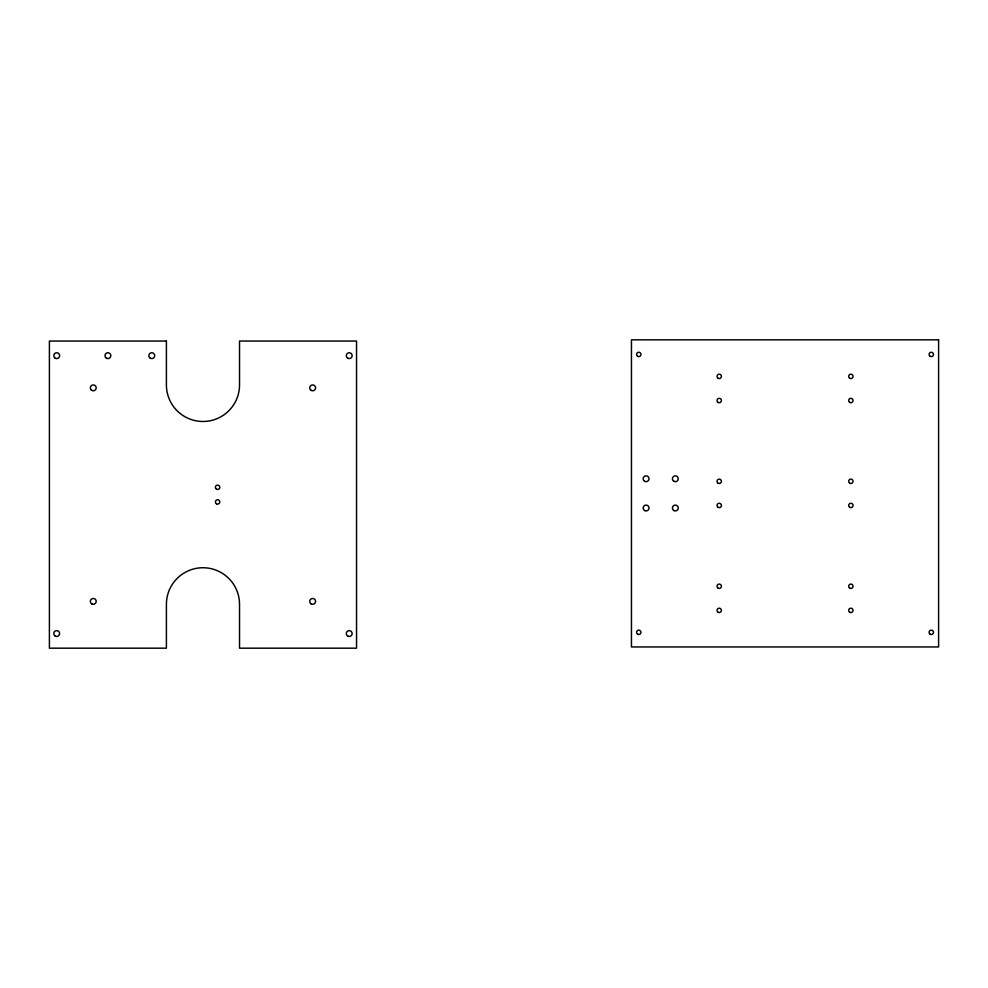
<?xml version="1.0" encoding="UTF-8"?>
<svg xmlns="http://www.w3.org/2000/svg" width="988" height="988" viewBox="0 0 988 988"><rect width="100%" height="100%" fill="white"/><g stroke="black" fill="none" stroke-linecap="round" stroke-linejoin="round"><path stroke-width="1.48" d="M938.6 339.823L631.456 339.823L631.456 646.955L938.6 646.955L938.6 339.823M166.404 341.045L49.4 341.045L49.4 648.177L166.404 648.177L166.404 604.298A36.568 36.568 0 0 1 202.972 567.742A36.568 36.568 0 0 1 239.528 604.298L239.528 648.177L356.545 648.177L356.545 341.045L239.528 341.045L239.528 384.925A36.568 36.568 0 0 1 202.972 421.481A36.568 36.568 0 0 1 166.404 384.925L166.404 341.045M930.19 356.347A2.198 2.198 0 0 0 933.487 354.445A2.198 2.198 0 0 0 930.19 352.543A2.198 2.198 0 0 0 930.19 356.347M637.68 356.347A2.198 2.198 0 0 0 640.965 354.445A2.198 2.198 0 0 0 637.68 352.543A2.198 2.198 0 0 0 637.68 356.347M637.68 634.234A2.198 2.198 0 0 0 640.965 632.332A2.198 2.198 0 0 0 637.68 630.43A2.198 2.198 0 0 0 637.68 634.234M930.19 634.234A2.198 2.198 0 0 0 933.487 632.332A2.198 2.198 0 0 0 930.19 630.43A2.198 2.198 0 0 0 930.19 634.234M849.754 378.281A2.198 2.198 0 0 0 853.039 376.379A2.198 2.198 0 0 0 849.754 374.489A2.198 2.198 0 0 0 849.754 378.281M849.754 402.412A2.198 2.198 0 0 0 853.039 400.511A2.198 2.198 0 0 0 849.754 398.621A2.198 2.198 0 0 0 849.754 402.412M718.115 402.412A2.198 2.198 0 0 0 721.413 400.511A2.198 2.198 0 0 0 718.115 398.621A2.198 2.198 0 0 0 718.115 402.412M718.115 378.281A2.198 2.198 0 0 0 721.413 376.379A2.198 2.198 0 0 0 718.115 374.489A2.198 2.198 0 0 0 718.115 378.281M718.115 483.218A2.198 2.198 0 0 0 721.413 481.317A2.198 2.198 0 0 0 718.115 479.427A2.198 2.198 0 0 0 718.115 483.218M849.754 483.218A2.198 2.198 0 0 0 853.039 481.317A2.198 2.198 0 0 0 849.754 479.427A2.198 2.198 0 0 0 849.754 483.218M849.754 507.35A2.198 2.198 0 0 0 853.039 505.461A2.198 2.198 0 0 0 849.754 503.559A2.198 2.198 0 0 0 849.754 507.35M718.115 507.35A2.198 2.198 0 0 0 721.413 505.461A2.198 2.198 0 0 0 718.115 503.559A2.198 2.198 0 0 0 718.115 507.35M718.115 588.156A2.198 2.198 0 0 0 721.413 586.267A2.198 2.198 0 0 0 718.115 584.365A2.198 2.198 0 0 0 718.115 588.156M718.115 612.288A2.198 2.198 0 0 0 721.413 610.399A2.198 2.198 0 0 0 718.115 608.497A2.198 2.198 0 0 0 718.115 612.288M849.754 588.156A2.198 2.198 0 0 0 853.039 586.267A2.198 2.198 0 0 0 849.754 584.365A2.198 2.198 0 0 0 849.754 588.156M849.754 612.288A2.198 2.198 0 0 0 853.039 610.399A2.198 2.198 0 0 0 849.754 608.497A2.198 2.198 0 0 0 849.754 612.288M644.621 481.292A2.927 2.927 0 0 0 649.017 478.76A2.927 2.927 0 0 0 644.621 476.228A2.927 2.927 0 0 0 644.621 481.292M673.878 481.292A2.927 2.927 0 0 0 678.262 478.76A2.927 2.927 0 0 0 673.878 476.228A2.927 2.927 0 0 0 673.878 481.292M673.878 510.549A2.927 2.927 0 0 0 678.262 508.017A2.927 2.927 0 0 0 673.878 505.486A2.927 2.927 0 0 0 673.878 510.549M644.621 510.549A2.927 2.927 0 0 0 649.017 508.017A2.927 2.927 0 0 0 644.621 505.486A2.927 2.927 0 0 0 644.621 510.549M54.649 357.742A2.927 2.927 0 0 0 59.539 356.421A2.927 2.927 0 0 0 55.958 352.839A2.927 2.927 0 0 0 54.649 357.742M106.445 358.199A2.927 2.927 0 0 0 110.829 355.668A2.927 2.927 0 0 0 106.445 353.136A2.927 2.927 0 0 0 106.445 358.199M150.312 358.199A2.927 2.927 0 0 0 154.708 355.668A2.927 2.927 0 0 0 150.312 353.136A2.927 2.927 0 0 0 150.312 358.199M347.764 358.199A2.927 2.927 0 0 0 352.148 355.668A2.927 2.927 0 0 0 347.764 353.136A2.927 2.927 0 0 0 347.764 358.199M311.195 390.384A2.927 2.927 0 0 0 315.592 387.839A2.927 2.927 0 0 0 311.195 385.308A2.927 2.927 0 0 0 311.195 390.384M91.205 389.914A2.927 2.927 0 0 0 96.108 388.605A2.927 2.927 0 0 0 92.514 385.024A2.927 2.927 0 0 0 91.205 389.914M55.254 636.087A2.927 2.927 0 0 0 59.638 633.555A2.927 2.927 0 0 0 55.254 631.023A2.927 2.927 0 0 0 55.254 636.087M91.81 603.915A2.927 2.927 0 0 0 96.207 601.383A2.927 2.927 0 0 0 91.81 598.851A2.927 2.927 0 0 0 91.81 603.915M216.496 489.196A2.198 2.198 0 0 0 219.793 487.294A2.198 2.198 0 0 0 216.496 485.404A2.198 2.198 0 0 0 216.496 489.196M216.496 503.818A2.198 2.198 0 0 0 219.793 501.929A2.198 2.198 0 0 0 216.496 500.027A2.198 2.198 0 0 0 216.496 503.818M311.195 603.915A2.927 2.927 0 0 0 315.592 601.383A2.927 2.927 0 0 0 311.195 598.851A2.927 2.927 0 0 0 311.195 603.915M347.764 636.087A2.927 2.927 0 0 0 352.148 633.555A2.927 2.927 0 0 0 347.764 631.023A2.927 2.927 0 0 0 347.764 636.087"/></g></svg>
